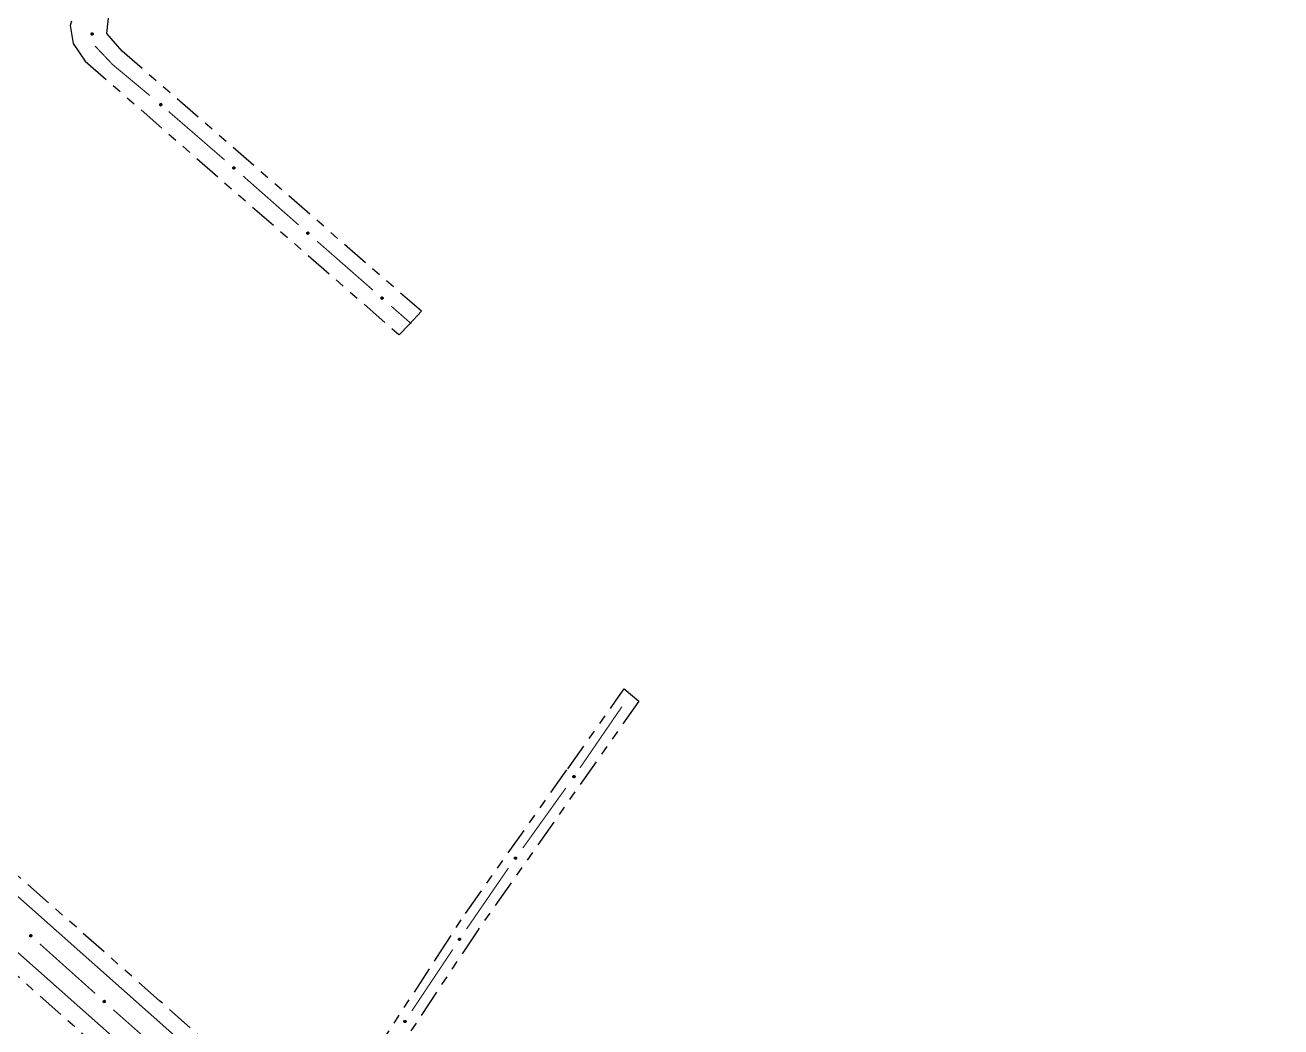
# Model space of a CAD drawing. Extents: x 209193 to 212081, y 4877574 to 4880493.
# Drawn here: x 210607.9 to 210811.7, y 4878527.5 to 4878690 of the extents above; entities that cross this region are included whole.
import ezdxf

# ---------------------------------------------------------------- set-up
doc = ezdxf.new("R2010")
doc.units = 0
doc.header["$LTSCALE"] = 1.5
doc.header["$MEASUREMENT"] = 0
doc.linetypes.add('TRACO_25', pattern=[8, 3, -1, 1, -1, 1, -1])
for name, color, linetype in [('SV-EIXO-ROD-ESTR', 7, 'CONTINUOUS'), ('SV-EIXO-RUA-N-PAV', 6, 'CONTINUOUS'), ('SV-FX-DOM-EST', 20, 'CONTINUOUS'), ('SV-ROD-ESTADUAIS', 20, 'CONTINUOUS'), ('SV-RUA-NAO-PAV', 7, 'CONTINUOUS')]:
    doc.layers.add(name, color=color, linetype=linetype)

msp = doc.modelspace()

# ---------------------------------------------------------------- linework, layer by layer
at = {"layer": 'SV-EIXO-ROD-ESTR'}
for points in [[(210608.869127, 4878542.095631), (210608.820336, 4878542.092244), (210608.77771, 4878542.09931), (210608.743854, 4878542.115437), (210608.717652, 4878542.137488), (210608.693387, 4878542.163067), (210608.674613, 4878542.194253), (210608.661442, 4878542.233481), (210608.657701, 4878542.282402), (210608.667809, 4878542.325592), (210608.681844, 4878542.35963), (210608.703264, 4878542.388276), (210608.728508, 4878542.411432), (210608.761547, 4878542.429862), (210608.801432, 4878542.442821), (210608.850714, 4878542.445392), (210608.892456, 4878542.438178), (210608.924793, 4878542.42172), (210608.953455, 4878542.400003), (210608.977915, 4878542.373592), (210608.996168, 4878542.342873), (210609.009143, 4878542.302692), (210609.011036, 4878542.254017), (210609.004317, 4878542.212302), (210608.988317, 4878542.179742), (210608.966301, 4878542.152005), (210608.940942, 4878542.127356), (210608.910378, 4878542.107178), (210608.869127, 4878542.095631)], [(210620.78915, 4878531.422626), (210620.740359, 4878531.419239), (210620.697733, 4878531.426305), (210620.663877, 4878531.442431), (210620.637675, 4878531.464482), (210620.61341, 4878531.490061), (210620.594636, 4878531.521247), (210620.581465, 4878531.560476), (210620.577724, 4878531.609396), (210620.587833, 4878531.652587), (210620.601867, 4878531.686625), (210620.623287, 4878531.71527), (210620.648531, 4878531.738426), (210620.68157, 4878531.756857), (210620.721455, 4878531.769815), (210620.770737, 4878531.772387), (210620.812479, 4878531.765173), (210620.844817, 4878531.748715), (210620.873479, 4878531.726997), (210620.897938, 4878531.700587), (210620.916191, 4878531.669868), (210620.929166, 4878531.629686), (210620.93106, 4878531.581011), (210620.92434, 4878531.539296), (210620.90834, 4878531.506736), (210620.886324, 4878531.479), (210620.860965, 4878531.45435), (210620.830402, 4878531.434173), (210620.78915, 4878531.422626)]]:
    msp.add_lwpolyline(points, close=True, dxfattribs=at)
for points in [[(210608.910378, 4878542.107178), (210608.657701, 4878542.282402)], [(210608.869127, 4878542.095631), (210608.661442, 4878542.233481)], [(210608.890326, 4878542.103305), (210608.663452, 4878542.256992)], [(210608.92223, 4878542.120528), (210608.665876, 4878542.300611)], [(210608.940942, 4878542.127356), (210608.667809, 4878542.325592)], [(210608.842475, 4878542.094866), (210608.673818, 4878542.209248)], [(210608.820336, 4878542.092244), (210608.674613, 4878542.194253)], [(210608.950069, 4878542.141391), (210608.677343, 4878542.337964)], [(210608.966301, 4878542.152005), (210608.681844, 4878542.35963)], [(210608.796019, 4878542.096167), (210608.691253, 4878542.173489)], [(210608.77771, 4878542.09931), (210608.693387, 4878542.163067)], [(210608.975661, 4878542.167928), (210608.695607, 4878542.374727)], [(210608.988317, 4878542.179742), (210608.703264, 4878542.388276)], [(210608.994244, 4878542.19891), (210608.718469, 4878542.398214)], [(210609.004317, 4878542.212302), (210608.728508, 4878542.411432)], [(210609.006728, 4878542.235353), (210608.749251, 4878542.418273)], [(210609.011036, 4878542.254017), (210608.761547, 4878542.429862)], [(210609.006209, 4878542.279776), (210608.784099, 4878542.434692)], [(210609.009143, 4878542.302692), (210608.801432, 4878542.442821)], [(210608.996966, 4878542.324683), (210608.832162, 4878542.439277)], [(210608.996168, 4878542.342873), (210608.850714, 4878542.445392)], [(210608.983384, 4878542.360654), (210608.876691, 4878542.43787)], [(210608.977915, 4878542.373592), (210608.892456, 4878542.438178)], [(210620.830402, 4878531.434173), (210620.577724, 4878531.609396)], [(210620.842254, 4878531.447522), (210620.585899, 4878531.627605)], [(210620.860965, 4878531.45435), (210620.587833, 4878531.652587)], [(210620.870092, 4878531.468385), (210620.597366, 4878531.664959)], [(210620.886324, 4878531.479), (210620.601867, 4878531.686625)], [(210620.895685, 4878531.494922), (210620.61563, 4878531.701721)], [(210620.90834, 4878531.506736), (210620.623287, 4878531.71527)], [(210620.914268, 4878531.525904), (210620.638492, 4878531.725209)], [(210620.92434, 4878531.539296), (210620.648531, 4878531.738426)], [(210620.926751, 4878531.562348), (210620.669274, 4878531.745268)], [(210620.93106, 4878531.581011), (210620.68157, 4878531.756857)], [(210620.926232, 4878531.60677), (210620.704122, 4878531.761686)], [(210620.929166, 4878531.629686), (210620.721455, 4878531.769815)], [(210620.916989, 4878531.651678), (210620.752185, 4878531.766272)], [(210620.916191, 4878531.669868), (210620.770737, 4878531.772387)], [(210620.903407, 4878531.687649), (210620.796714, 4878531.764864)], [(210620.897938, 4878531.700587), (210620.812479, 4878531.765173)], [(210620.78915, 4878531.422626), (210620.581465, 4878531.560476)], [(210620.810349, 4878531.4303), (210620.583475, 4878531.583987)], [(210620.762498, 4878531.421861), (210620.593841, 4878531.536242)], [(210620.740359, 4878531.419239), (210620.594636, 4878531.521247)], [(210620.716042, 4878531.423162), (210620.611276, 4878531.500484)], [(210620.697733, 4878531.426305), (210620.61341, 4878531.490061)]]:
    msp.add_lwpolyline(points, dxfattribs=at)
at = {"layer": 'SV-EIXO-ROD-ESTR', "const_width": 0.18}
for points in [[(210619.265535, 4878532.934606), (210610.325518, 4878540.93936)], [(210622.938738, 4878529.645676), (210622.245541, 4878530.266354)], [(210622.990829, 4878529.599613), (210622.938738, 4878529.645676)], [(210631.231091, 4878522.31277), (210622.990829, 4878529.599613)]]:
    msp.add_lwpolyline(points, dxfattribs=at)
at = {"layer": 'SV-EIXO-RUA-N-PAV'}
for points in [[(210618.854595, 4878688.707545), (210618.897114, 4878688.683377), (210618.928716, 4878688.653911), (210618.948, 4878688.621748), (210618.957629, 4878688.588884), (210618.963694, 4878688.554153), (210618.962083, 4878688.517787), (210618.951354, 4878688.477821), (210618.92741, 4878688.434998), (210618.895097, 4878688.404609), (210618.864577, 4878688.384017), (210618.830886, 4878688.372002), (210618.797047, 4878688.366676), (210618.759328, 4878688.369599), (210618.718933, 4878688.380867), (210618.676455, 4878688.405986), (210618.645672, 4878688.435086), (210618.627837, 4878688.466685), (210618.615973, 4878688.500632), (210618.610206, 4878688.536164), (210618.611993, 4878688.571852), (210618.623411, 4878688.612504), (210618.64876, 4878688.654101), (210618.677433, 4878688.685134), (210618.708773, 4878688.703409), (210618.742458, 4878688.714336), (210618.777219, 4878688.720843), (210618.813842, 4878688.720745), (210618.854595, 4878688.707545)], [(210629.901472, 4878677.249341), (210629.950199, 4878677.253555), (210629.992939, 4878677.247214), (210630.027063, 4878677.231664), (210630.053636, 4878677.21006), (210630.078331, 4878677.184897), (210630.097632, 4878677.154034), (210630.111466, 4878677.115034), (210630.116036, 4878677.066185), (210630.106662, 4878677.022829), (210630.093208, 4878676.988558), (210630.072276, 4878676.959553), (210630.047429, 4878676.935972), (210630.014707, 4878676.916984), (210629.975048, 4878676.90335), (210629.925817, 4878676.899943), (210629.883958, 4878676.906448), (210629.851346, 4878676.922355), (210629.82232, 4878676.943582), (210629.797416, 4878676.969574), (210629.778644, 4878676.999979), (210629.764989, 4878677.039935), (210629.76227, 4878677.088571), (210629.768281, 4878677.130394), (210629.783726, 4878677.16322), (210629.805269, 4878677.191327), (210629.830206, 4878677.216403), (210629.860423, 4878677.237096), (210629.901472, 4878677.249341)], [(210641.75633, 4878666.991695), (210641.805057, 4878666.995909), (210641.847796, 4878666.989567), (210641.881921, 4878666.974018), (210641.908493, 4878666.952414), (210641.933189, 4878666.927251), (210641.952489, 4878666.896388), (210641.966324, 4878666.857388), (210641.970894, 4878666.808538), (210641.96152, 4878666.765182), (210641.948065, 4878666.730911), (210641.927134, 4878666.701906), (210641.902287, 4878666.678326), (210641.869565, 4878666.659337), (210641.829906, 4878666.645704), (210641.780674, 4878666.642296), (210641.738816, 4878666.648801), (210641.706204, 4878666.664708), (210641.677177, 4878666.685936), (210641.652273, 4878666.711928), (210641.633502, 4878666.742333), (210641.619847, 4878666.782288), (210641.617128, 4878666.830924), (210641.623139, 4878666.872747), (210641.638584, 4878666.905574), (210641.660126, 4878666.93368), (210641.685064, 4878666.958756), (210641.71528, 4878666.979449), (210641.75633, 4878666.991695)], [(210653.767531, 4878656.420517), (210653.816281, 4878656.424446), (210653.858983, 4878656.417854), (210653.893016, 4878656.402105), (210653.919461, 4878656.380346), (210653.944009, 4878656.355038), (210653.963129, 4878656.324063), (210653.976734, 4878656.284983), (210653.981018, 4878656.236107), (210653.97139, 4878656.192807), (210653.957735, 4878656.158615), (210653.936634, 4878656.129733), (210653.911649, 4878656.106299), (210653.878817, 4878656.087502), (210653.839078, 4878656.074101), (210653.789828, 4878656.070982), (210653.748008, 4878656.077732), (210653.71549, 4878656.09383), (210653.686589, 4878656.115228), (210653.661837, 4878656.141365), (210653.643244, 4878656.171879), (210653.629824, 4878656.211914), (210653.627389, 4878656.260565), (210653.633645, 4878656.302352), (210653.649282, 4878656.335088), (210653.670989, 4878656.363067), (210653.696073, 4878656.387997), (210653.72641, 4878656.408513), (210653.767531, 4878656.420517)], [(210665.805383, 4878645.880588), (210665.854134, 4878645.884517), (210665.896835, 4878645.877924), (210665.930869, 4878645.862175), (210665.957314, 4878645.840416), (210665.981861, 4878645.815109), (210666.000981, 4878645.784133), (210666.014586, 4878645.745053), (210666.018871, 4878645.696178), (210666.009243, 4878645.652877), (210665.995587, 4878645.618686), (210665.974486, 4878645.589804), (210665.949502, 4878645.566369), (210665.916669, 4878645.547573), (210665.876931, 4878645.534172), (210665.82768, 4878645.531053), (210665.785861, 4878645.537803), (210665.753342, 4878645.5539), (210665.724441, 4878645.575298), (210665.699689, 4878645.601435), (210665.681096, 4878645.63195), (210665.667676, 4878645.671985), (210665.665242, 4878645.720636), (210665.671498, 4878645.762422), (210665.687134, 4878645.795158), (210665.708841, 4878645.823138), (210665.733925, 4878645.848067), (210665.764262, 4878645.868583), (210665.805383, 4878645.880588)], [(210696.825665, 4878568.024693), (210696.816015, 4878568.07264), (210696.817527, 4878568.115822), (210696.829153, 4878568.151474), (210696.847642, 4878568.180301), (210696.869878, 4878568.207661), (210696.898384, 4878568.2303), (210696.935587, 4878568.248418), (210696.983616, 4878568.258435), (210697.02775, 4878568.25398), (210697.063313, 4878568.244452), (210697.094481, 4878568.226903), (210697.120699, 4878568.204856), (210697.143235, 4878568.174469), (210697.161228, 4878568.136588), (210697.170133, 4878568.088049), (210697.168361, 4878568.045725), (210697.15621, 4878568.011536), (210697.138369, 4878567.980313), (210697.115333, 4878567.952652), (210697.087223, 4878567.930591), (210697.04905, 4878567.912543), (210697.001026, 4878567.90439), (210696.958793, 4878567.905675), (210696.924442, 4878567.917343), (210696.894098, 4878567.935599), (210696.866384, 4878567.957568), (210696.842435, 4878567.985275), (210696.825665, 4878568.024693)], [(210687.352588, 4878554.813963), (210687.343944, 4878554.862101), (210687.346359, 4878554.905242), (210687.35873, 4878554.940643), (210687.377818, 4878554.969076), (210687.400623, 4878554.995964), (210687.429596, 4878555.018001), (210687.46717, 4878555.035336), (210687.515399, 4878555.044346), (210687.55943, 4878555.038967), (210687.594786, 4878555.028696), (210687.62558, 4878555.010499), (210687.651329, 4878554.987908), (210687.673225, 4878554.957055), (210687.690421, 4878554.918806), (210687.698306, 4878554.870091), (210687.695649, 4878554.827813), (210687.682784, 4878554.793886), (210687.664294, 4878554.763043), (210687.640683, 4878554.735871), (210687.612118, 4878554.714403), (210687.573575, 4878554.697159), (210687.52539, 4878554.690013), (210687.483194, 4878554.692182), (210687.449094, 4878554.704567), (210687.419139, 4878554.723455), (210687.391892, 4878554.746), (210687.368528, 4878554.774202), (210687.352588, 4878554.813963)], [(210678.26266, 4878541.643101), (210678.252427, 4878541.690927), (210678.253412, 4878541.734123), (210678.264603, 4878541.769915), (210678.28274, 4878541.798964), (210678.304642, 4878541.826593), (210678.332869, 4878541.849577), (210678.369849, 4878541.868148), (210678.417753, 4878541.878749), (210678.461937, 4878541.874832), (210678.497614, 4878541.865737), (210678.528994, 4878541.84857), (210678.555477, 4878541.826844), (210678.578382, 4878541.796733), (210678.596836, 4878541.759074), (210678.60633, 4878541.710647), (210678.605074, 4878541.668305), (210678.59334, 4878541.63397), (210678.575881, 4878541.602532), (210678.553183, 4878541.574593), (210678.525345, 4878541.552191), (210678.487394, 4878541.53368), (210678.439473, 4878541.524942), (210678.397227, 4878541.525713), (210678.362736, 4878541.536961), (210678.332173, 4878541.554846), (210678.304194, 4878541.576477), (210678.279908, 4878541.603889), (210678.26266, 4878541.643101)], [(210669.408183, 4878528.315278), (210669.397439, 4878528.362992), (210669.397962, 4878528.406197), (210669.40877, 4878528.442106), (210669.426595, 4878528.471348), (210669.4482, 4878528.49921), (210669.476179, 4878528.522494), (210669.512958, 4878528.541459), (210669.560746, 4878528.552572), (210669.60497, 4878528.549128), (210669.640742, 4878528.540415), (210669.672303, 4878528.523585), (210669.699018, 4878528.502143), (210669.722244, 4878528.472279), (210669.741099, 4878528.43482), (210669.751111, 4878528.386497), (210669.750308, 4878528.344144), (210669.738942, 4878528.309685), (210669.72182, 4878528.278062), (210669.699422, 4878528.249882), (210669.671825, 4878528.227183), (210669.634075, 4878528.208267), (210669.586249, 4878528.199017), (210669.543998, 4878528.199336), (210669.509389, 4878528.210215), (210669.478636, 4878528.227773), (210669.450427, 4878528.249102), (210669.42585, 4878528.276254), (210669.408183, 4878528.315278)]]:
    msp.add_lwpolyline(points, close=True, dxfattribs=at)
for points in [[(210618.611993, 4878688.571852), (210618.676455, 4878688.405986)], [(210618.612807, 4878688.549968), (210618.658976, 4878688.426623)], [(210618.621391, 4878688.587447), (210618.695293, 4878688.400818)], [(210618.623411, 4878688.612504), (210618.718933, 4878688.380867)], [(210618.638532, 4878688.629971), (210618.737869, 4878688.37805)], [(210618.64876, 4878688.654101), (210618.759328, 4878688.369599)], [(210618.662673, 4878688.667265), (210618.775982, 4878688.372451)], [(210618.677433, 4878688.685134), (210618.797047, 4878688.366676)], [(210618.693232, 4878688.690719), (210618.812722, 4878688.372134)], [(210618.708773, 4878688.703409), (210618.830886, 4878688.372002)], [(210618.725852, 4878688.70625), (210618.84476, 4878688.379054)], [(210618.742458, 4878688.714336), (210618.864577, 4878688.384017)], [(210618.761852, 4878688.7142), (210618.880311, 4878688.399576)], [(210618.777219, 4878688.720843), (210618.895097, 4878688.404609)], [(210618.796584, 4878688.716181), (210618.910526, 4878688.424351)], [(210618.813842, 4878688.720745), (210618.92741, 4878688.434998)], [(210618.832689, 4878688.712879), (210618.936675, 4878688.459347)], [(210618.854595, 4878688.707545), (210618.951354, 4878688.477821)], [(210618.877221, 4878688.69344), (210618.95445, 4878688.504856)], [(210618.897114, 4878688.683377), (210618.962083, 4878688.517787)], [(210618.915201, 4878688.666658), (210618.959706, 4878688.544289)], [(210618.928716, 4878688.653911), (210618.963694, 4878688.554153)], [(210618.610206, 4878688.536164), (210618.645672, 4878688.435086)], [(210629.76227, 4878677.088571), (210630.014707, 4878676.916984)], [(210629.764989, 4878677.039935), (210629.975048, 4878676.90335)], [(210629.766262, 4878677.107305), (210630.026805, 4878676.928779)], [(210629.767534, 4878677.062897), (210629.992241, 4878676.911772)], [(210629.768281, 4878677.130394), (210630.047429, 4878676.935972)], [(210629.777538, 4878677.018153), (210629.944262, 4878676.906372)], [(210629.778125, 4878677.143955), (210630.057242, 4878676.949358)], [(210629.778644, 4878676.999979), (210629.925817, 4878676.899943)], [(210629.783726, 4878677.16322), (210630.072276, 4878676.959553)], [(210629.791728, 4878676.982418), (210629.899715, 4878676.907023)], [(210629.79618, 4878677.175247), (210630.079702, 4878676.97323)], [(210629.797416, 4878676.969574), (210629.883958, 4878676.906448)], [(210629.805269, 4878677.191327), (210630.093208, 4878676.988558)], [(210629.821318, 4878677.202215), (210630.09734, 4878677.010297)], [(210629.830206, 4878677.216403), (210630.106662, 4878677.022829)], [(210629.848799, 4878677.223547), (210630.108171, 4878677.047839)], [(210629.860423, 4878677.237096), (210630.116036, 4878677.066185)], [(210629.880407, 4878677.241308), (210630.109855, 4878677.091493)], [(210629.901472, 4878677.249341), (210630.111466, 4878677.115034)], [(210629.928107, 4878677.250558), (210630.098681, 4878677.139055)], [(210629.950199, 4878677.253555), (210630.097632, 4878677.154034)], [(210629.974578, 4878677.250045), (210630.080641, 4878677.174512)], [(210629.992939, 4878677.247214), (210630.078331, 4878677.184897)], [(210641.617128, 4878666.830924), (210641.869565, 4878666.659337)], [(210641.619847, 4878666.782288), (210641.829906, 4878666.645704)], [(210641.621119, 4878666.849658), (210641.881663, 4878666.671133)], [(210641.622392, 4878666.805251), (210641.847098, 4878666.654125)], [(210641.623139, 4878666.872747), (210641.902287, 4878666.678326)], [(210641.632396, 4878666.760507), (210641.79912, 4878666.648725)], [(210641.632983, 4878666.886308), (210641.9121, 4878666.691711)], [(210641.633502, 4878666.742333), (210641.780674, 4878666.642296)], [(210641.638584, 4878666.905574), (210641.927134, 4878666.701906)], [(210641.646585, 4878666.724771), (210641.754573, 4878666.649377)], [(210641.651037, 4878666.917601), (210641.93456, 4878666.715583)], [(210641.652273, 4878666.711928), (210641.738816, 4878666.648801)], [(210641.660126, 4878666.93368), (210641.948065, 4878666.730911)], [(210641.676176, 4878666.944568), (210641.952198, 4878666.75265)], [(210641.685064, 4878666.958756), (210641.96152, 4878666.765182)], [(210641.703656, 4878666.965901), (210641.963029, 4878666.790193)], [(210641.71528, 4878666.979449), (210641.970894, 4878666.808538)], [(210641.735264, 4878666.983662), (210641.964713, 4878666.833847)], [(210641.75633, 4878666.991695), (210641.966324, 4878666.857388)], [(210641.782965, 4878666.992912), (210641.953538, 4878666.881408)], [(210641.805057, 4878666.995909), (210641.952489, 4878666.896388)], [(210641.829436, 4878666.992399), (210641.935499, 4878666.916866)], [(210641.847796, 4878666.989567), (210641.933189, 4878666.927251)], [(210653.627389, 4878656.260565), (210653.878817, 4878656.087502)], [(210653.629824, 4878656.211914), (210653.839078, 4878656.074101)], [(210653.63149, 4878656.279275), (210653.890984, 4878656.099227)], [(210653.632503, 4878656.234861), (210653.85632, 4878656.082422)], [(210653.633645, 4878656.302352), (210653.911649, 4878656.106299)], [(210653.642244, 4878656.190059), (210653.808311, 4878656.077303)], [(210653.643244, 4878656.171879), (210653.789828, 4878656.070982)], [(210653.643568, 4878656.315855), (210653.921541, 4878656.119627)], [(210653.649282, 4878656.335088), (210653.936634, 4878656.129733)], [(210653.656225, 4878656.154241), (210653.763769, 4878656.078216)], [(210653.661806, 4878656.347042), (210653.94414, 4878656.143367)], [(210653.661837, 4878656.141365), (210653.748008, 4878656.077732)], [(210653.670989, 4878656.363067), (210653.957735, 4878656.158615)], [(210653.687102, 4878656.373861), (210653.961995, 4878656.18033)], [(210653.696073, 4878656.387997), (210653.97139, 4878656.192807)], [(210653.714707, 4878656.395033), (210653.973046, 4878656.217808)], [(210653.72641, 4878656.408513), (210653.981018, 4878656.236107)], [(210653.746418, 4878656.412608), (210653.974985, 4878656.261451)], [(210653.767531, 4878656.420517), (210653.976734, 4878656.284983)], [(210653.794173, 4878656.421578), (210653.96409, 4878656.309077)], [(210653.816281, 4878656.424446), (210653.963129, 4878656.324063)], [(210653.84064, 4878656.420793), (210653.946259, 4878656.34464)], [(210653.858983, 4878656.417854), (210653.944009, 4878656.355038)], [(210665.669343, 4878645.739346), (210665.928836, 4878645.559297)], [(210665.671498, 4878645.762422), (210665.949502, 4878645.566369)], [(210665.681421, 4878645.775926), (210665.959393, 4878645.579697)], [(210665.687134, 4878645.795158), (210665.974486, 4878645.589804)], [(210665.699658, 4878645.807112), (210665.981993, 4878645.603437)], [(210665.708841, 4878645.823138), (210665.995587, 4878645.618686)], [(210665.724954, 4878645.833932), (210665.999847, 4878645.6404)], [(210665.733925, 4878645.848067), (210666.009243, 4878645.652877)], [(210665.752559, 4878645.855103), (210666.010898, 4878645.677879)], [(210665.764262, 4878645.868583), (210666.018871, 4878645.696178)], [(210665.784271, 4878645.872679), (210666.012838, 4878645.721522)], [(210665.805383, 4878645.880588), (210666.014586, 4878645.745053)], [(210665.832025, 4878645.881649), (210666.001942, 4878645.769148)], [(210665.854134, 4878645.884517), (210666.000981, 4878645.784133)], [(210665.878492, 4878645.880864), (210665.984111, 4878645.80471)], [(210665.896835, 4878645.877924), (210665.981861, 4878645.815109)], [(210665.665242, 4878645.720636), (210665.916669, 4878645.547573)], [(210665.667676, 4878645.671985), (210665.876931, 4878645.534172)], [(210665.670355, 4878645.694932), (210665.894172, 4878645.542493)], [(210665.680097, 4878645.65013), (210665.846163, 4878645.537373)], [(210665.681096, 4878645.63195), (210665.82768, 4878645.531053)], [(210665.694077, 4878645.614312), (210665.801621, 4878645.538286)], [(210665.699689, 4878645.601435), (210665.785861, 4878645.537803)], [(210696.816015, 4878568.07264), (210696.898384, 4878568.2303)], [(210696.816771, 4878568.09726), (210696.879939, 4878568.211121)], [(210696.817527, 4878568.115822), (210696.869878, 4878568.207661)], [(210696.82147, 4878568.051024), (210696.913151, 4878568.233021)], [(210696.825665, 4878568.024693), (210696.935587, 4878568.248418)], [(210696.836008, 4878568.004661), (210696.95916, 4878568.249456)], [(210696.842435, 4878567.985275), (210696.983616, 4878568.258435)], [(210696.857201, 4878567.975243), (210697.002727, 4878568.252676)], [(210696.866384, 4878567.957568), (210697.02775, 4878568.25398)], [(210696.881479, 4878567.950327), (210697.041248, 4878568.246121)], [(210696.894098, 4878567.935599), (210697.063313, 4878568.244452)], [(210696.911094, 4878567.928369), (210697.080058, 4878568.23275)], [(210696.924442, 4878567.917343), (210697.094481, 4878568.226903)], [(210696.944214, 4878567.913936), (210697.106297, 4878568.213107)], [(210696.958793, 4878567.905675), (210697.120699, 4878568.204856)], [(210696.981963, 4878567.906256), (210697.130158, 4878568.185169)], [(210697.001026, 4878567.90439), (210697.143235, 4878568.174469)], [(210697.025947, 4878567.912498), (210697.150932, 4878568.152728)], [(210697.04905, 4878567.912543), (210697.161228, 4878568.136588)], [(210697.069288, 4878567.927454), (210697.161677, 4878568.105657)], [(210697.087223, 4878567.930591), (210697.170133, 4878568.088049)], [(210697.103208, 4878567.94556), (210697.166022, 4878568.061319)], [(210697.115333, 4878567.952652), (210697.168361, 4878568.045725)], [(210687.343944, 4878554.862101), (210687.429596, 4878555.018001)], [(210687.345215, 4878554.886699), (210687.410754, 4878554.999213)], [(210687.346359, 4878554.905242), (210687.400623, 4878554.995964)], [(210687.348945, 4878554.840375), (210687.444417, 4878555.020413)], [(210687.352588, 4878554.813963), (210687.46717, 4878555.035336)], [(210687.362509, 4878554.793718), (210687.490761, 4878555.035881)], [(210687.368528, 4878554.774202), (210687.515399, 4878555.044346)], [(210687.383081, 4878554.763863), (210687.534386, 4878555.038188)], [(210687.391892, 4878554.746), (210687.55943, 4878555.038967)], [(210687.406832, 4878554.738444), (210687.57276, 4878555.030828)], [(210687.419139, 4878554.723455), (210687.594786, 4878555.028696)], [(210687.435981, 4878554.715871), (210687.611282, 4878555.016646)], [(210687.449094, 4878554.704567), (210687.62558, 4878555.010499)], [(210687.468791, 4878554.700747), (210687.637104, 4878554.996458)], [(210687.483194, 4878554.692182), (210687.651329, 4878554.987908)], [(210687.506371, 4878554.692278), (210687.660374, 4878554.968026)], [(210687.52539, 4878554.690013), (210687.673225, 4878554.957055)], [(210687.550476, 4878554.697598), (210687.680465, 4878554.935158)], [(210687.573575, 4878554.697159), (210687.690421, 4878554.918806)], [(210687.594121, 4878554.711643), (210687.690221, 4878554.887872)], [(210687.612118, 4878554.714403), (210687.698306, 4878554.870091)], [(210687.628412, 4878554.729035), (210687.693637, 4878554.843452)], [(210687.640683, 4878554.735871), (210687.695649, 4878554.827813)], [(210678.252427, 4878541.690927), (210678.332869, 4878541.849577)], [(210678.252882, 4878541.715553), (210678.314659, 4878541.830176)], [(210678.253412, 4878541.734123), (210678.304642, 4878541.826593)], [(210678.258145, 4878541.669378), (210678.347602, 4878541.852478)], [(210678.26266, 4878541.643101), (210678.369849, 4878541.868148)], [(210678.273246, 4878541.623196), (210678.393408, 4878541.869473)], [(210678.279908, 4878541.603889), (210678.417753, 4878541.878749)], [(210678.294795, 4878541.594038), (210678.436933, 4878541.873223)], [(210678.304194, 4878541.576477), (210678.461937, 4878541.874832)], [(210678.319375, 4878541.56942), (210678.47553, 4878541.867138)], [(210678.332173, 4878541.554846), (210678.497614, 4878541.865737)], [(210678.349256, 4878541.547825), (210678.5145, 4878541.85424)], [(210678.362736, 4878541.536961), (210678.528994, 4878541.84857)], [(210678.382549, 4878541.533796), (210678.540977, 4878541.834919)], [(210678.397227, 4878541.525713), (210678.555477, 4878541.826844)], [(210678.420388, 4878541.526576), (210678.565176, 4878541.807273)], [(210678.439473, 4878541.524942), (210678.578382, 4878541.796733)], [(210678.464294, 4878541.533353), (210678.586344, 4878541.775088)], [(210678.487394, 4878541.53368), (210678.596836, 4878541.759074)], [(210678.507449, 4878541.548836), (210678.597661, 4878541.728151)], [(210678.525345, 4878541.552191), (210678.60633, 4878541.710647)], [(210678.541146, 4878541.567354), (210678.602546, 4878541.683869)], [(210678.553183, 4878541.574593), (210678.605074, 4878541.668305)], [(210669.397439, 4878528.362992), (210669.476179, 4878528.522494)], [(210669.397631, 4878528.387622), (210669.458178, 4878528.502899)], [(210669.397962, 4878528.406197), (210669.4482, 4878528.49921)], [(210669.403387, 4878528.341506), (210669.490881, 4878528.525553)], [(210669.408183, 4878528.315278), (210669.512958, 4878528.541459)], [(210669.418982, 4878528.295488), (210669.536502, 4878528.543036)], [(210669.42585, 4878528.276254), (210669.560746, 4878528.552572)], [(210669.440841, 4878528.266562), (210669.579984, 4878528.547252)], [(210669.450427, 4878528.249102), (210669.60497, 4878528.549128)], [(210669.465683, 4878528.242208), (210669.618644, 4878528.54158)], [(210669.478636, 4878528.227773), (210669.640742, 4878528.540415)], [(210669.495793, 4878528.220934), (210669.65775, 4878528.5291)], [(210669.509389, 4878528.210215), (210669.672303, 4878528.523585)], [(210669.529234, 4878528.207262), (210669.684432, 4878528.510062)], [(210669.543998, 4878528.199336), (210669.699018, 4878528.502143)], [(210669.567148, 4878528.200447), (210669.708925, 4878528.482677)], [(210669.586249, 4878528.199017), (210669.722244, 4878528.472279)], [(210669.610979, 4878528.207694), (210669.730436, 4878528.45072)], [(210669.634075, 4878528.208267), (210669.741099, 4878528.43482)], [(210669.653966, 4878528.223638), (210669.742255, 4878528.403907)], [(210669.671825, 4878528.227183), (210669.751111, 4878528.386497)], [(210669.687463, 4878528.242515), (210669.747613, 4878528.35968)], [(210669.699422, 4878528.249882), (210669.750308, 4878528.344144)]]:
    msp.add_lwpolyline(points, dxfattribs=at)
at = {"layer": 'SV-EIXO-RUA-N-PAV', "const_width": 0.18}
for points in [[(210619.287479, 4878686.605143), (210619.301056, 4878686.552924)], [(210619.301056, 4878686.552924), (210622.016962, 4878683.690212)], [(210622.016962, 4878683.690212), (210622.153016, 4878683.546803)], [(210622.153016, 4878683.546803), (210628.151791, 4878678.557723)], [(210631.20599, 4878675.975014), (210640.280531, 4878668.12309)], [(210643.30136, 4878665.501183), (210652.302238, 4878657.564925)], [(210655.307848, 4878654.925556), (210664.336237, 4878647.020609)], [(210667.3457, 4878644.385627), (210670.355163, 4878641.750644)], [(210670.355163, 4878641.750644), (210670.597799, 4878641.538201)], [(210697.98245, 4878569.517388), (210704.767701, 4878579.414882)], [(210688.690936, 4878556.492148), (210695.681971, 4878566.245375)], [(210679.554653, 4878543.357945), (210685.783532, 4878552.424425)], [(210685.783532, 4878552.424425), (210685.97526, 4878552.703495)], [(210685.97526, 4878552.703495), (210686.360592, 4878553.241073)], [(210671.445679, 4878531.236714), (210677.323297, 4878540.038222)], [(210670.671734, 4878530.05048), (210671.218157, 4878530.887989)], [(210671.218157, 4878530.887989), (210671.445679, 4878531.236714)]]:
    msp.add_lwpolyline(points, dxfattribs=at)
at = {"layer": 'SV-FX-DOM-EST', "linetype": 'TRACO_25'}
for points in [[(210652.671715, 4878511.447631, 13.963322), (210629.74, 4878531.74, 15.178122), (210538.41, 4878612.22, 13.160497), (210503.390567, 4878643.141609, 13.160497)], [(211028.486086, 4878080.897306, 12.355202), (211009.982548, 4878124.599964, 12.355202), (210996.174033, 4878156.711011, 12.345365), (210980.245565, 4878187.651998, 12.709364), (210958.477345, 4878219.292959, 12.72904), (210919.290053, 4878259.454079, 13.083201), (210898.774286, 4878277.738776, 13.083201), (210895.564754, 4878280.599274, 13.083201), (210829.78, 4878339.23, 13.417687), (210780.89, 4878381.82, 13.604163), (210766.976178, 4878394.201269, 13.604163), (210730.23, 4878426.9, 14.016139), (210717.152215, 4878438.406456, 14.016139), (210622.7, 4878521.51, 15.230939), (210531.783322, 4878602.204012, 12.991482)]]:
    msp.add_polyline3d(points, dxfattribs=at)
at = {"layer": 'SV-ROD-ESTADUAIS', "linetype": 'Continuous'}
for points in [[(210977.638178, 4878207.088424, 12.807742), (210964.657284, 4878225.343233, 13.220931), (210924.500065, 4878266.714388, 13.161904), (210836.82, 4878344.79, 13.678107), (210788.21, 4878387.86, 13.963322), (210780.689546, 4878394.519993, 14.090083), (210733.41, 4878436.39, 14.090083), (210628.37, 4878529.46, 15.505589), (210529.57, 4878617.02, 13.297822), (210513.753954, 4878631.009833, 13.297822), (210510.470445, 4878633.768298, 13.297822), (210460.57, 4878678.06, 12.273165), (210434.292421, 4878701.335698, 12.230911)], [(211100.78998, 4877916.427847, 6.826342), (211088.952449, 4877944.445363, 6.826342), (211087.115851, 4877948.547669, 6.826342), (211045.498875, 4878046.957449, 11.804284), (211012.342478, 4878125.340011, 12.650337), (210998.064006, 4878158.281085, 12.620824), (210982.125531, 4878188.942061, 12.679851), (210959.547372, 4878221.593052, 13.004499), (210920.21008, 4878261.574164, 13.171742), (210831.69, 4878340.34, 13.678107), (210783.44, 4878383.16, 13.847123), (210770.842606, 4878394.291132, 13.847123), (210730.86, 4878429.62, 14.1429), (210623.98, 4878524.27, 15.421082), (210525.6, 4878611.44, 13.128807), (210509.12559, 4878625.984271, 13.128807), (210506.147781, 4878628.586299, 13.128807), (210456.95, 4878672.3, 12.104149), (210434.29214, 4878692.384671, 12.104149)]]:
    msp.add_polyline3d(points, dxfattribs=at)
at = {"layer": 'SV-RUA-NAO-PAV', "linetype": 'TRACO_25'}
for points in [[(210624.9, 4878725.37, 7.741432), (210615.23, 4878689.89, 7.699178), (210615.69, 4878686.97, 7.699178), (210617.68, 4878684.11, 7.487908), (210668.65, 4878639.72, 7.139314), (210670.249589, 4878641.440229, 7.139314), (210672.23, 4878643.57, 7.139314), (210623.65, 4878685.78, 7.477345), (210621.2, 4878688.62, 7.477345), (210621.7, 4878693.23, 7.509036)], [(210652.671715, 4878511.447631, 15.473899), (210655.04, 4878511.36, 15.188685), (210657.5, 4878512.3, 15.188685), (210658.319183, 4878513.556829, 15.188685), (210664.535814, 4878523.094674, 15.188685), (210674.620303, 4878538.566766, 13.213314), (210679.4, 4878545.9, 13.213314), (210695.97643, 4878569.345187, 11.671046), (210703.861729, 4878580.497909, 11.671046), (210705.15, 4878582.32, 11.671046), (210707.51, 4878580.32, 11.671046), (210681.33, 4878543.09, 13.392894), (210668.342156, 4878523.554762, 15.093614), (210659.47, 4878510.21, 15.093614), (210659.18851, 4878507.982841, 15.315447), (210659.391707, 4878506.408059, 15.315447), (210659.635674, 4878505.285196, 15.442208)]]:
    msp.add_polyline3d(points, dxfattribs=at)

doc.saveas('drawing.dxf')
